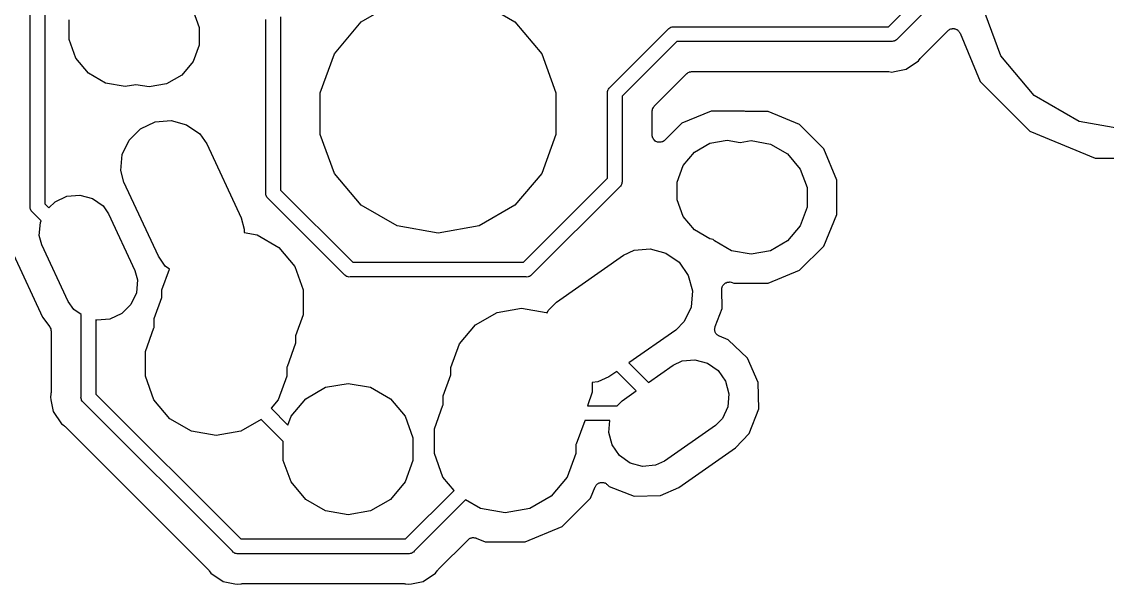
# Model space of a CAD drawing. Extents: x 61 to 194, y -153 to -61.
# Drawn here: x 150.43 to 168.86, y -140.75 to -131.19 of the extents above; entities that cross this region are included whole.
import ezdxf

# ---------------------------------------------------------------- set-up
doc = ezdxf.new("R2010")
doc.units = 0
doc.header["$MEASUREMENT"] = 0
doc.layers.add('BLACK', color=7, linetype='CONTINUOUS')

msp = doc.modelspace()

# ---------------------------------------------------------------- linework, layer by layer
at = {"layer": 'BLACK', "linetype": 'CONTINUOUS'}
for p, q in [((150.575, -134.327), (150.575, -118.652)), ((150.825, -118.605), (150.825, -134.281)), ((165.148, -131.275), (165.975, -130.448)), ((166.185, -130.592), (165.292, -131.485)), ((153.341, -131.004), (153.443, -131.285)), ((156.195, -131.194), (156.805, -130.842)), ((158.195, -130.842), (158.805, -131.194)), ((167.052, -131.769), (166.75, -130.941)), ((151.237, -131.494), (151.237, -131.159)), ((154.575, -134.095), (154.575, -131.152)), ((154.825, -131.105), (154.825, -134.048)), ((155.741, -131.735), (156.195, -131.194)), ((158.805, -131.194), (159.259, -131.735)), ((153.443, -131.285), (153.443, -131.585)), ((160.415, -132.308), (161.408, -131.315)), ((161.408, -131.315), (161.418, -131.303)), ((161.418, -131.303), (161.433, -131.294)), ((161.433, -131.294), (161.446, -131.285)), ((161.446, -131.285), (161.452, -131.284)), ((161.452, -131.284), (161.457, -131.281)), ((161.457, -131.281), (161.473, -131.278)), ((161.473, -131.278), (161.489, -131.274)), ((161.489, -131.274), (161.505, -131.275)), ((161.505, -131.275), (165.148, -131.275)), ((165.701, -131.795), (166.153, -131.342)), ((166.153, -131.342), (166.164, -131.334)), ((166.164, -131.334), (166.175, -131.325)), ((166.175, -131.325), (166.182, -131.322)), ((166.182, -131.322), (166.189, -131.317)), ((166.189, -131.317), (166.202, -131.313)), ((166.202, -131.313), (166.215, -131.308)), ((166.215, -131.308), (166.224, -131.308)), ((166.224, -131.308), (166.232, -131.306)), ((166.232, -131.306), (166.245, -131.307)), ((166.245, -131.307), (166.259, -131.306)), ((166.259, -131.306), (166.267, -131.309)), ((166.267, -131.309), (166.276, -131.309)), ((166.276, -131.309), (166.288, -131.315)), ((166.288, -131.315), (166.301, -131.319)), ((166.301, -131.319), (166.308, -131.324)), ((166.308, -131.324), (166.316, -131.328)), ((166.316, -131.328), (166.325, -131.338)), ((166.325, -131.338), (166.336, -131.346)), ((166.336, -131.346), (166.341, -131.353)), ((166.341, -131.353), (166.347, -131.359)), ((166.347, -131.359), (166.353, -131.372)), ((166.353, -131.372), (166.36, -131.383)), ((166.36, -131.383), (166.7, -132.204)), ((151.352, -131.809), (151.237, -131.494)), ((161.552, -131.525), (160.625, -132.452)), ((165.195, -131.525), (161.552, -131.525)), ((165.211, -131.526), (165.195, -131.525)), ((165.227, -131.522), (165.211, -131.526)), ((165.243, -131.519), (165.227, -131.522)), ((165.248, -131.516), (165.243, -131.519)), ((165.254, -131.515), (165.248, -131.516)), ((165.267, -131.506), (165.254, -131.515)), ((165.282, -131.497), (165.267, -131.506)), ((165.292, -131.485), (165.282, -131.497)), ((153.443, -131.585), (153.341, -131.867)), ((155.5, -132.397), (155.741, -131.735)), ((159.259, -131.735), (159.5, -132.397)), ((151.567, -132.065), (151.352, -131.809)), ((153.341, -131.867), (153.148, -132.096)), ((165.447, -131.996), (165.656, -131.856)), ((165.656, -131.856), (165.685, -131.814)), ((165.685, -131.814), (165.693, -131.805)), ((165.693, -131.805), (165.701, -131.795)), ((167.618, -132.445), (167.052, -131.769)), ((151.857, -132.233), (151.567, -132.065)), ((153.148, -132.096), (152.888, -132.246)), ((161.17, -132.625), (161.725, -132.07)), ((161.725, -132.07), (161.73, -132.067)), ((161.73, -132.067), (161.733, -132.063)), ((161.733, -132.063), (161.748, -132.054)), ((161.748, -132.054), (161.761, -132.045)), ((161.761, -132.045), (161.767, -132.043)), ((161.767, -132.043), (161.771, -132.041)), ((161.771, -132.041), (161.788, -132.038)), ((161.788, -132.038), (161.804, -132.033)), ((161.804, -132.033), (161.809, -132.034)), ((161.809, -132.034), (161.815, -132.033)), ((161.815, -132.033), (165.125, -132.033)), ((165.125, -132.033), (165.137, -132.035)), ((165.137, -132.035), (165.15, -132.035)), ((165.15, -132.035), (165.2, -132.045)), ((165.2, -132.045), (165.25, -132.035)), ((165.25, -132.035), (165.447, -131.996)), ((165.25, -132.035), (165.25, -132.035)), ((152.187, -132.291), (151.857, -132.233)), ((152.37, -132.259), (152.187, -132.291)), ((152.593, -132.298), (152.37, -132.259)), ((152.888, -132.246), (152.593, -132.298)), ((160.403, -132.318), (160.415, -132.308)), ((166.7, -132.204), (167.546, -133.05)), ((155.5, -133.103), (155.5, -132.397)), ((159.5, -132.397), (159.5, -133.103)), ((160.374, -132.389), (160.378, -132.373)), ((160.375, -132.405), (160.374, -132.389)), ((160.375, -133.848), (160.375, -132.405)), ((160.378, -132.373), (160.381, -132.357)), ((160.381, -132.357), (160.384, -132.352)), ((160.384, -132.352), (160.385, -132.346)), ((160.385, -132.346), (160.394, -132.333)), ((160.394, -132.333), (160.403, -132.318)), ((160.625, -132.452), (160.625, -133.895)), ((168.382, -132.885), (167.618, -132.445)), ((161.138, -132.688), (161.141, -132.671)), ((161.141, -132.671), (161.143, -132.667)), ((161.143, -132.667), (161.145, -132.661)), ((161.145, -132.661), (161.154, -132.648)), ((161.154, -132.648), (161.163, -132.633)), ((161.163, -132.633), (161.167, -132.63)), ((161.167, -132.63), (161.17, -132.625)), ((161.133, -132.704), (161.138, -132.688)), ((161.134, -132.709), (161.133, -132.704)), ((161.133, -132.715), (161.134, -132.709)), ((161.133, -133.112), (161.133, -132.715)), ((162.137, -132.707), (161.638, -132.914)), ((162.678, -132.707), (162.137, -132.707)), ((162.68, -132.708), (162.678, -132.707)), ((162.699, -132.711), (162.68, -132.708)), ((162.718, -132.715), (162.699, -132.711)), ((162.721, -132.715), (162.718, -132.715)), ((162.723, -132.716), (162.721, -132.715)), ((163.103, -132.716), (162.723, -132.716)), ((163.638, -132.937), (163.103, -132.716)), ((152.254, -133.2), (152.447, -133.006)), ((152.447, -133.006), (152.695, -132.891)), ((152.695, -132.891), (152.967, -132.867)), ((152.967, -132.867), (153.231, -132.938)), ((153.231, -132.938), (153.455, -133.094)), ((161.638, -132.914), (161.35, -133.201)), ((164.049, -133.348), (163.638, -132.937)), ((167.546, -133.05), (168.652, -133.508)), ((169.25, -133.039), (168.382, -132.885)), ((152.138, -133.447), (152.254, -133.2)), ((153.455, -133.094), (153.572, -133.262)), ((155.741, -133.765), (155.5, -133.103)), ((159.5, -133.103), (159.259, -133.765)), ((161.136, -133.128), (161.133, -133.112)), ((161.137, -133.144), (161.136, -133.128)), ((161.14, -133.15), (161.137, -133.144)), ((161.141, -133.155), (161.14, -133.15)), ((161.149, -133.169), (161.141, -133.155)), ((161.156, -133.184), (161.149, -133.169)), ((161.16, -133.188), (161.156, -133.184)), ((161.163, -133.193), (161.16, -133.188)), ((161.175, -133.204), (161.163, -133.193)), ((161.187, -133.216), (161.175, -133.204)), ((161.192, -133.218), (161.187, -133.216)), ((161.196, -133.222), (161.192, -133.218)), ((161.212, -133.227), (161.196, -133.222)), ((161.227, -133.234), (161.212, -133.227)), ((161.233, -133.235), (161.227, -133.234)), ((161.298, -133.231), (161.282, -133.237)), ((161.314, -133.227), (161.298, -133.231)), ((161.318, -133.223), (161.314, -133.227)), ((161.323, -133.222), (161.318, -133.223)), ((161.336, -133.211), (161.323, -133.222)), ((161.35, -133.201), (161.336, -133.211)), ((162.112, -133.254), (162.407, -133.202)), ((162.407, -133.202), (162.63, -133.241)), ((162.63, -133.241), (162.813, -133.209)), ((162.813, -133.209), (163.143, -133.267)), ((153.572, -133.262), (154.158, -134.518)), ((161.238, -133.237), (161.233, -133.235)), ((161.255, -133.237), (161.238, -133.237)), ((161.271, -133.238), (161.255, -133.237)), ((161.276, -133.237), (161.271, -133.238)), ((161.282, -133.237), (161.276, -133.237)), ((161.659, -133.633), (161.852, -133.404)), ((161.852, -133.404), (162.112, -133.254)), ((163.143, -133.267), (163.433, -133.435)), ((164.271, -133.883), (164.049, -133.348)), ((152.114, -133.719), (152.138, -133.447)), ((163.433, -133.435), (163.648, -133.691)), ((168.652, -133.508), (169.848, -133.508)), ((152.167, -133.917), (152.114, -133.719)), ((156.195, -134.306), (155.741, -133.765)), ((159.259, -133.765), (158.805, -134.306)), ((161.557, -133.915), (161.659, -133.633)), ((163.648, -133.691), (163.763, -134.006)), ((152.753, -135.173), (152.167, -133.917)), ((158.948, -135.275), (160.375, -133.848)), ((160.606, -133.967), (160.597, -133.982)), ((160.615, -133.954), (160.606, -133.967)), ((160.616, -133.948), (160.615, -133.954)), ((160.619, -133.943), (160.616, -133.948)), ((160.622, -133.927), (160.619, -133.943)), ((160.626, -133.911), (160.622, -133.927)), ((160.625, -133.895), (160.626, -133.911)), ((161.557, -134.215), (161.557, -133.915)), ((164.271, -134.464), (164.271, -133.883)), ((151, -134.247), (151.199, -134.154)), ((151.199, -134.154), (151.419, -134.134)), ((151.419, -134.134), (151.632, -134.191)), ((154.574, -134.111), (154.575, -134.095)), ((154.578, -134.127), (154.574, -134.111)), ((154.581, -134.143), (154.578, -134.127)), ((154.584, -134.148), (154.581, -134.143)), ((154.585, -134.154), (154.584, -134.148)), ((154.594, -134.167), (154.585, -134.154)), ((154.825, -134.048), (156.052, -135.275)), ((160.585, -133.992), (159.092, -135.485)), ((160.597, -133.982), (160.585, -133.992)), ((163.763, -134.006), (163.763, -134.341)), ((150.574, -134.344), (150.575, -134.327)), ((150.825, -134.281), (150.895, -134.351)), ((150.895, -134.351), (151, -134.247)), ((151.632, -134.191), (151.812, -134.318)), ((151.812, -134.318), (151.907, -134.453)), ((154.603, -134.182), (154.594, -134.167)), ((154.615, -134.192), (154.603, -134.182)), ((155.908, -135.485), (154.615, -134.192)), ((156.805, -134.658), (156.195, -134.306)), ((158.805, -134.306), (158.195, -134.658)), ((161.659, -134.496), (161.557, -134.215)), ((150.578, -134.36), (150.574, -134.344)), ((150.581, -134.376), (150.578, -134.36)), ((150.584, -134.381), (150.581, -134.376)), ((150.585, -134.386), (150.584, -134.381)), ((150.594, -134.4), (150.585, -134.386)), ((150.603, -134.414), (150.594, -134.4)), ((150.615, -134.425), (150.603, -134.414)), ((150.764, -134.574), (150.615, -134.425)), ((151.907, -134.453), (152.355, -135.413)), ((154.158, -134.518), (154.211, -134.715)), ((161.852, -134.726), (161.659, -134.496)), ((163.763, -134.341), (163.648, -134.656)), ((164.049, -134.999), (164.271, -134.464)), ((150.731, -134.822), (150.751, -134.602)), ((150.751, -134.602), (150.764, -134.574)), ((157.5, -134.781), (156.805, -134.658)), ((158.195, -134.658), (157.5, -134.781)), ((163.648, -134.656), (163.433, -134.912)), ((150.774, -134.981), (150.731, -134.822)), ((154.211, -134.715), (154.206, -134.772)), ((154.206, -134.772), (154.428, -134.811)), ((154.428, -134.811), (154.795, -135.023)), ((162.112, -134.876), (161.852, -134.726)), ((162.171, -134.886), (162.112, -134.876)), ((162.193, -134.912), (162.171, -134.886)), ((151.222, -135.941), (150.774, -134.981)), ((154.795, -135.023), (155.067, -135.347)), ((160.646, -135.157), (160.831, -135.071)), ((160.831, -135.071), (161.103, -135.047)), ((161.103, -135.047), (161.367, -135.118)), ((162.483, -135.08), (162.193, -134.912)), ((163.433, -134.912), (163.143, -135.08)), ((163.638, -135.41), (164.049, -134.999)), ((150.29, -135.144), (150.785, -136.208)), ((152.87, -135.34), (152.753, -135.173)), ((159.511, -135.952), (160.646, -135.157)), ((161.367, -135.118), (161.591, -135.275)), ((162.813, -135.138), (162.483, -135.08)), ((163.143, -135.08), (162.813, -135.138)), ((152.355, -135.413), (152.397, -135.572)), ((152.811, -135.745), (152.941, -135.39)), ((152.941, -135.39), (152.87, -135.34)), ((155.067, -135.347), (155.211, -135.745)), ((156.052, -135.275), (158.948, -135.275)), ((161.591, -135.275), (161.748, -135.498)), ((163.103, -135.632), (163.638, -135.41)), ((152.397, -135.572), (152.378, -135.792)), ((155.918, -135.497), (155.908, -135.485)), ((155.933, -135.506), (155.918, -135.497)), ((155.946, -135.515), (155.933, -135.506)), ((155.952, -135.516), (155.946, -135.515)), ((155.957, -135.519), (155.952, -135.516)), ((155.973, -135.522), (155.957, -135.519)), ((155.989, -135.526), (155.973, -135.522)), ((156.005, -135.525), (155.989, -135.526)), ((158.995, -135.525), (156.005, -135.525)), ((159.011, -135.526), (158.995, -135.525)), ((159.027, -135.522), (159.011, -135.526)), ((159.043, -135.519), (159.027, -135.522)), ((159.048, -135.516), (159.043, -135.519)), ((159.054, -135.515), (159.048, -135.516)), ((159.067, -135.506), (159.054, -135.515)), ((159.082, -135.497), (159.067, -135.506)), ((159.092, -135.485), (159.082, -135.497)), ((161.748, -135.498), (161.819, -135.762)), ((162.372, -135.632), (162.377, -135.627)), ((162.377, -135.627), (162.391, -135.622)), ((162.391, -135.622), (162.405, -135.615)), ((162.405, -135.615), (162.412, -135.614)), ((162.412, -135.614), (162.418, -135.611)), ((162.418, -135.611), (162.433, -135.611)), ((162.433, -135.611), (162.449, -135.609)), ((162.449, -135.609), (162.455, -135.611)), ((162.455, -135.611), (162.462, -135.61)), ((162.462, -135.61), (162.477, -135.615)), ((162.477, -135.615), (162.492, -135.619)), ((162.492, -135.619), (162.523, -135.632)), ((152.378, -135.792), (152.285, -135.992)), ((152.811, -135.872), (152.811, -135.745)), ((155.211, -135.745), (155.211, -136.168)), ((161.819, -135.762), (161.795, -136.035)), ((162.316, -135.739), (162.318, -135.724)), ((162.323, -136.058), (162.316, -135.739)), ((162.318, -135.724), (162.319, -135.709)), ((162.319, -135.709), (162.322, -135.702)), ((162.322, -135.702), (162.323, -135.695)), ((162.323, -135.695), (162.33, -135.682)), ((162.33, -135.682), (162.336, -135.668)), ((162.336, -135.668), (162.341, -135.663)), ((162.341, -135.663), (162.344, -135.657)), ((162.344, -135.657), (162.355, -135.646)), ((162.355, -135.646), (162.366, -135.635)), ((162.366, -135.635), (162.372, -135.632)), ((162.523, -135.632), (163.103, -135.632)), ((151.316, -136.076), (151.222, -135.941)), ((152.285, -135.992), (152.129, -136.147)), ((152.682, -136.228), (152.811, -135.872)), ((159.366, -136.097), (159.511, -135.952)), ((151.439, -136.163), (151.316, -136.076)), ((151.439, -137.559), (151.439, -136.163)), ((152.129, -136.147), (151.929, -136.241)), ((155.211, -136.168), (155.082, -136.523)), ((158.135, -136.338), (158.501, -136.126)), ((158.501, -136.126), (158.918, -136.053)), ((158.918, -136.053), (159.335, -136.126)), ((159.335, -136.126), (159.349, -136.134)), ((159.349, -136.134), (159.366, -136.097)), ((161.795, -136.035), (161.679, -136.282)), ((162.203, -136.367), (162.323, -136.058)), ((150.785, -136.208), (150.907, -136.373)), ((151.71, -136.26), (151.689, -136.254)), ((151.689, -136.254), (151.689, -137.513)), ((151.929, -136.241), (151.71, -136.26)), ((152.682, -136.384), (152.682, -136.228)), ((157.863, -136.662), (158.135, -136.338)), ((161.679, -136.282), (161.535, -136.427)), ((162.201, -136.378), (162.203, -136.367)), ((150.907, -136.373), (150.915, -136.389)), ((150.915, -136.389), (150.924, -136.405)), ((150.924, -136.405), (150.924, -136.409)), ((150.924, -136.409), (150.926, -136.413)), ((150.926, -136.413), (150.928, -136.431)), ((150.928, -136.431), (150.931, -136.448)), ((150.931, -136.448), (150.931, -137.49)), ((152.532, -136.788), (152.676, -136.39)), ((152.676, -136.39), (152.682, -136.384)), ((155.082, -136.523), (155.082, -136.651)), ((161.535, -136.427), (160.74, -136.984)), ((162.194, -136.41), (162.196, -136.399)), ((162.196, -136.421), (162.194, -136.41)), ((162.196, -136.399), (162.197, -136.388)), ((162.196, -136.432), (162.196, -136.421)), ((162.199, -136.443), (162.196, -136.432)), ((162.197, -136.388), (162.201, -136.378)), ((162.201, -136.454), (162.199, -136.443)), ((162.206, -136.464), (162.201, -136.454)), ((162.21, -136.474), (162.206, -136.464)), ((162.217, -136.483), (162.21, -136.474)), ((162.222, -136.493), (162.217, -136.483)), ((162.231, -136.5), (162.222, -136.493)), ((162.238, -136.509), (162.231, -136.5)), ((162.247, -136.514), (162.238, -136.509)), ((162.255, -136.522), (162.247, -136.514)), ((162.266, -136.526), (162.255, -136.522)), ((162.275, -136.531), (162.266, -136.526)), ((162.427, -136.59), (162.275, -136.531)), ((155.082, -136.651), (154.937, -137.049)), ((157.718, -137.06), (157.863, -136.662)), ((162.752, -136.902), (162.427, -136.59)), ((152.532, -137.211), (152.532, -136.788)), ((162.934, -137.315), (162.752, -136.902)), ((154.937, -137.049), (154.932, -137.055)), ((154.932, -137.055), (154.932, -137.211)), ((157.718, -137.187), (157.718, -137.06)), ((160.74, -136.984), (161.072, -137.316)), ((161.072, -137.316), (161.492, -137.021)), ((161.492, -137.021), (161.642, -136.952)), ((161.642, -136.952), (161.861, -136.932)), ((161.861, -136.932), (162.074, -136.989)), ((162.074, -136.989), (162.255, -137.116)), ((152.676, -137.609), (152.532, -137.211)), ((154.932, -137.211), (154.787, -137.609)), ((157.589, -137.542), (157.718, -137.187)), ((160.4, -137.222), (160.214, -137.308)), ((160.532, -137.129), (160.4, -137.222)), ((160.864, -137.461), (160.532, -137.129)), ((162.255, -137.116), (162.381, -137.296)), ((155.255, -137.593), (155.591, -137.399)), ((155.591, -137.399), (155.973, -137.332)), ((155.973, -137.332), (156.355, -137.399)), ((156.355, -137.399), (156.691, -137.593)), ((160.214, -137.308), (160.118, -137.317)), ((160.118, -137.317), (160.118, -137.483)), ((160.624, -137.629), (160.864, -137.461)), ((162.381, -137.296), (162.438, -137.509)), ((162.944, -137.765), (162.934, -137.315)), ((150.929, -137.514), (150.919, -137.564)), ((150.919, -137.564), (150.929, -137.614)), ((150.931, -137.49), (150.929, -137.502)), ((150.929, -137.502), (150.929, -137.514)), ((150.929, -137.614), (150.929, -137.614)), ((150.929, -137.614), (150.968, -137.811)), ((151.438, -137.575), (151.439, -137.559)), ((151.442, -137.591), (151.438, -137.575)), ((151.445, -137.608), (151.442, -137.591)), ((151.448, -137.613), (151.445, -137.608)), ((151.449, -137.618), (151.448, -137.613)), ((151.459, -137.632), (151.449, -137.618)), ((151.467, -137.646), (151.459, -137.632)), ((151.48, -137.657), (151.467, -137.646)), ((154.008, -140.185), (151.48, -137.657)), ((151.689, -137.513), (154.152, -139.975)), ((152.949, -137.933), (152.676, -137.609)), ((154.787, -137.609), (154.664, -137.755)), ((155.006, -137.89), (155.255, -137.593)), ((156.691, -137.593), (156.94, -137.89)), ((157.589, -137.699), (157.589, -137.542)), ((160.118, -137.483), (160.035, -137.712)), ((160.541, -137.712), (160.624, -137.629)), ((162.438, -137.509), (162.419, -137.729)), ((150.968, -137.811), (151.108, -138.021)), ((154.664, -137.755), (154.951, -138.042)), ((157.439, -138.103), (157.583, -137.705)), ((157.583, -137.705), (157.589, -137.699)), ((160.035, -137.712), (160.541, -137.712)), ((162.419, -137.729), (162.326, -137.929)), ((162.78, -138.185), (162.944, -137.765)), ((151.108, -138.021), (151.15, -138.049)), ((153.315, -138.145), (152.949, -137.933)), ((154.498, -137.943), (154.149, -138.145)), ((154.873, -138.317), (154.498, -137.943)), ((154.951, -138.042), (155.006, -137.89)), ((156.94, -137.89), (157.073, -138.255)), ((159.989, -137.966), (159.844, -138.363)), ((160.413, -137.962), (159.989, -137.962)), ((159.989, -137.962), (159.989, -137.966)), ((160.396, -138.165), (160.413, -137.962)), ((162.326, -137.929), (162.209, -138.045)), ((151.15, -138.049), (151.159, -138.058)), ((151.159, -138.058), (151.17, -138.065)), ((151.17, -138.065), (153.599, -140.495)), ((153.732, -138.218), (153.315, -138.145)), ((154.149, -138.145), (153.732, -138.218)), ((157.439, -138.526), (157.439, -138.103)), ((160.453, -138.378), (160.396, -138.165)), ((162.209, -138.045), (161.341, -138.653)), ((162.547, -138.429), (162.78, -138.185)), ((154.873, -138.643), (154.873, -138.317)), ((157.073, -138.255), (157.073, -138.643)), ((159.844, -138.363), (159.839, -138.37)), ((159.839, -138.37), (159.839, -138.526)), ((160.579, -138.558), (160.453, -138.378)), ((157.583, -138.924), (157.439, -138.526)), ((159.839, -138.526), (159.694, -138.924)), ((160.76, -138.685), (160.579, -138.558)), ((161.586, -139.102), (162.547, -138.429)), ((155.006, -139.007), (154.873, -138.643)), ((157.073, -138.643), (156.94, -139.007)), ((160.972, -138.742), (160.76, -138.685)), ((161.192, -138.723), (160.972, -138.742)), ((161.341, -138.653), (161.192, -138.723)), ((157.773, -139.15), (157.583, -138.924)), ((159.694, -138.924), (159.422, -139.248)), ((155.255, -139.305), (155.006, -139.007)), ((156.94, -139.007), (156.691, -139.305)), ((160.087, -139.282), (160.165, -139.092)), ((160.165, -139.092), (160.172, -139.081)), ((160.172, -139.081), (160.177, -139.07)), ((160.177, -139.07), (160.184, -139.063)), ((160.184, -139.063), (160.189, -139.055)), ((160.189, -139.055), (160.199, -139.047)), ((160.199, -139.047), (160.208, -139.038)), ((160.208, -139.038), (160.216, -139.034)), ((160.216, -139.034), (160.224, -139.028)), ((160.224, -139.028), (160.236, -139.024)), ((160.236, -139.024), (160.247, -139.019)), ((160.247, -139.019), (160.257, -139.018)), ((160.257, -139.018), (160.266, -139.015)), ((160.266, -139.015), (160.279, -139.015)), ((160.279, -139.015), (160.291, -139.014)), ((160.291, -139.014), (160.3, -139.016)), ((160.3, -139.016), (160.31, -139.017)), ((160.31, -139.017), (160.322, -139.021)), ((160.322, -139.021), (160.334, -139.024)), ((160.334, -139.024), (160.342, -139.03)), ((160.342, -139.03), (160.351, -139.033)), ((160.351, -139.033), (160.36, -139.042)), ((160.36, -139.042), (160.37, -139.049)), ((160.37, -139.049), (160.407, -139.084)), ((160.407, -139.084), (160.827, -139.247)), ((161.278, -139.237), (161.586, -139.102)), ((155.591, -139.499), (155.255, -139.305)), ((156.691, -139.305), (156.355, -139.499)), ((156.948, -139.975), (157.773, -139.15)), ((157.965, -139.311), (157.092, -140.185)), ((158.222, -139.459), (157.965, -139.311)), ((159.422, -139.248), (159.055, -139.459)), ((159.606, -139.762), (160.087, -139.282)), ((160.827, -139.247), (161.278, -139.237)), ((155.973, -139.566), (155.591, -139.499)), ((156.355, -139.499), (155.973, -139.566)), ((158.639, -139.533), (158.222, -139.459)), ((159.055, -139.459), (158.639, -139.533)), ((158.978, -140.022), (159.606, -139.762)), ((154.152, -139.975), (156.948, -139.975)), ((157.501, -140.495), (158.008, -139.987)), ((158.008, -139.987), (158.015, -139.982)), ((158.015, -139.982), (158.021, -139.976)), ((158.021, -139.976), (158.033, -139.969)), ((158.033, -139.969), (158.045, -139.962)), ((158.045, -139.962), (158.053, -139.959)), ((158.053, -139.959), (158.06, -139.956)), ((158.06, -139.956), (158.074, -139.954)), ((158.074, -139.954), (158.087, -139.95)), ((158.087, -139.95), (158.095, -139.951)), ((158.095, -139.951), (158.104, -139.95)), ((158.104, -139.95), (158.117, -139.953)), ((158.117, -139.953), (158.131, -139.954)), ((158.131, -139.954), (158.139, -139.957)), ((158.139, -139.957), (158.147, -139.959)), ((158.147, -139.959), (158.299, -140.022)), ((158.299, -140.022), (158.978, -140.022)), ((154.018, -140.197), (154.008, -140.185)), ((154.033, -140.206), (154.018, -140.197)), ((154.046, -140.215), (154.033, -140.206)), ((154.052, -140.216), (154.046, -140.215)), ((154.057, -140.219), (154.052, -140.216)), ((154.073, -140.222), (154.057, -140.219)), ((154.089, -140.226), (154.073, -140.222)), ((154.105, -140.225), (154.089, -140.226)), ((156.995, -140.225), (154.105, -140.225)), ((157.011, -140.226), (156.995, -140.225)), ((157.027, -140.222), (157.011, -140.226)), ((157.043, -140.219), (157.027, -140.222)), ((157.048, -140.216), (157.043, -140.219)), ((157.054, -140.215), (157.048, -140.216)), ((157.067, -140.206), (157.054, -140.215)), ((157.082, -140.197), (157.067, -140.206)), ((157.092, -140.185), (157.082, -140.197)), ((153.599, -140.495), (153.607, -140.505)), ((153.607, -140.505), (153.615, -140.514)), ((153.615, -140.514), (153.644, -140.556)), ((153.644, -140.556), (153.853, -140.696)), ((157.247, -140.696), (157.456, -140.556)), ((157.456, -140.556), (157.485, -140.514)), ((157.485, -140.514), (157.493, -140.505)), ((157.493, -140.505), (157.501, -140.495)), ((153.853, -140.696), (154.05, -140.735)), ((154.05, -140.735), (154.05, -140.735)), ((154.05, -140.735), (154.1, -140.745)), ((154.1, -140.745), (154.15, -140.735)), ((154.15, -140.735), (154.163, -140.735)), ((154.163, -140.735), (154.175, -140.733)), ((154.175, -140.733), (156.925, -140.733)), ((156.925, -140.733), (156.937, -140.735)), ((156.937, -140.735), (156.95, -140.735)), ((156.95, -140.735), (157, -140.745)), ((157, -140.745), (157.05, -140.735)), ((157.05, -140.735), (157.247, -140.696)), ((157.05, -140.735), (157.05, -140.735))]:
    msp.add_line(p, q, dxfattribs=at)

doc.saveas('drawing.dxf')
